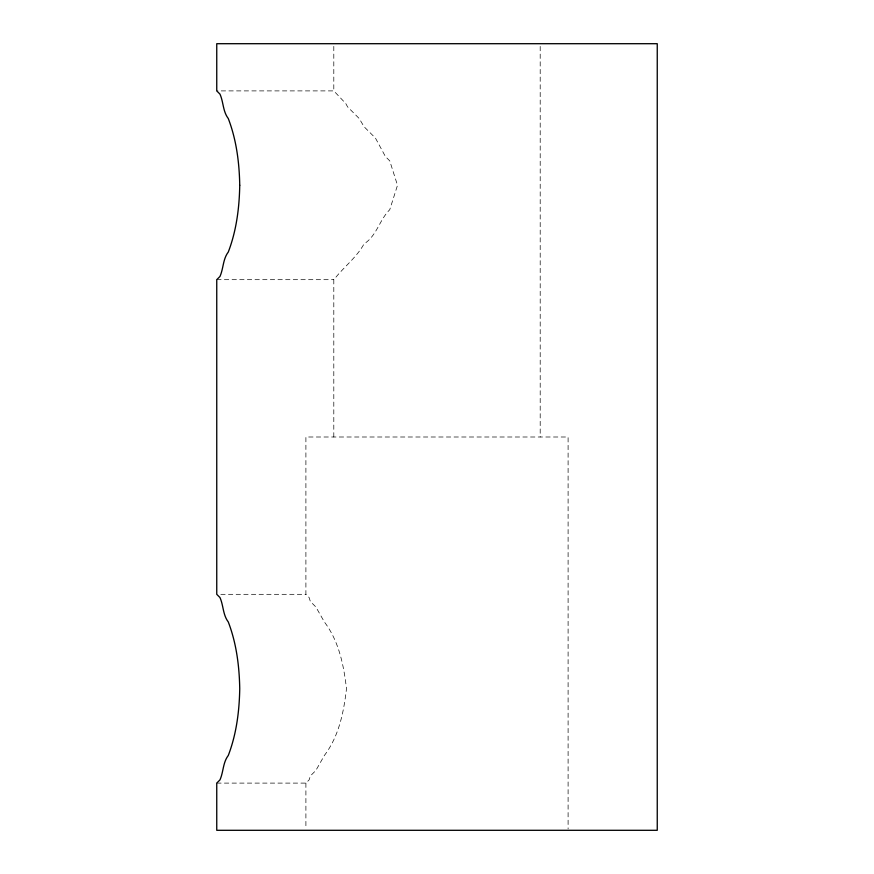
<?xml version="1.0" encoding="UTF-8"?>
<svg xmlns="http://www.w3.org/2000/svg" width="874" height="874" viewBox="0 0 874 874"><rect width="100%" height="100%" fill="white"/><g stroke="black" fill="none" stroke-linecap="round" stroke-linejoin="round"><path stroke-width="0.66" stroke-dasharray="4.37 3.28" d="M333.802 437L333.802 279.68L337.309 275.518C346.279 265.03 357.324 256.18 364.021 243.912C376.88 235.707 379.414 219.811 389.749 209.716L397.506 185.288L389.749 160.86L385.401 156.512L375.459 138.092L364.021 126.664L359.247 118.547L347.623 106.923L345.798 103.547L333.802 90.896L216.752 90.896M216.752 783.104L305.9 783.104L309.112 779.892L310.368 775.948L315.864 770.453L324.385 755.453C339.025 736.061 343.711 712.234 346.497 688.712C343.711 665.19 339.025 641.363 324.385 621.971L315.864 606.971L310.368 601.476L309.112 597.532L305.9 594.32L305.9 437L568.1 437L568.1 828.934M216.752 279.68L333.802 279.68M220.805 594.32L305.9 594.32M540.198 46.431L540.198 437M333.802 46.398L333.802 90.896M305.9 783.104L305.9 828.956"/><path stroke-width="1.31" d="M239.738 185.288C239.334 207.968 236.428 230.736 228.289 252.029C222.815 259.207 223.547 268.46 219.964 276.468L216.752 279.68L216.752 594.32L219.964 597.532C223.547 605.54 222.815 614.793 228.289 621.971C236.428 643.264 239.334 666.032 239.738 688.712C239.334 711.392 236.428 734.16 228.289 755.453C222.815 762.631 223.547 771.884 219.964 779.892L216.752 783.104L216.752 830.3L657.248 830.3L657.248 43.7L216.752 43.7L216.752 90.896L219.964 94.108C223.547 102.116 222.815 111.369 228.289 118.547C236.428 139.84 239.334 162.608 239.738 185.288"/></g></svg>
